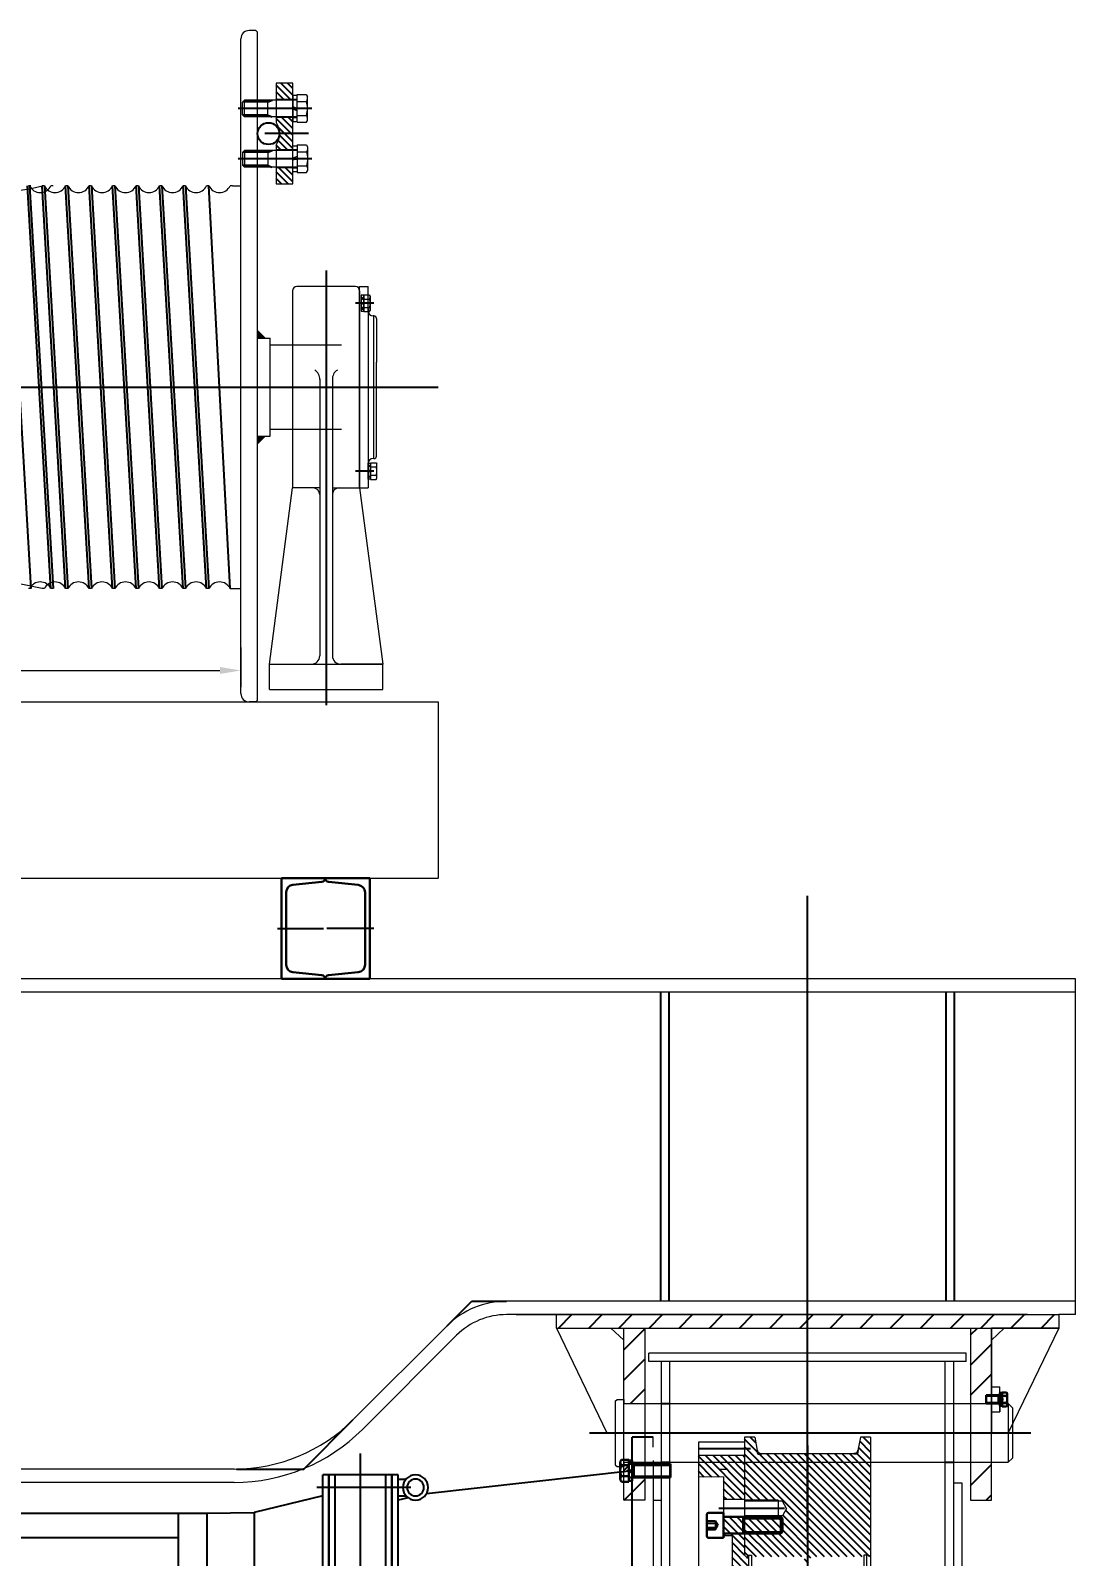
# Model space of a CAD drawing. Extents: x 1767995 to 4174245, y 542814 to 862564.
# Drawn here: x 2602510 to 2603755, y 840917 to 842735 of the extents above; entities that cross this region are included whole.
import ezdxf

# ---------------------------------------------------------------- set-up
doc = ezdxf.new("R2010")
doc.units = 0
doc.header["$LTSCALE"] = 3500.000000000002
for name, pattern in [('CENTER', [2, 1.25, -0.25, 0.25, -0.25]), ('CENTER2', [1.125, 0.75, -0.125, 0.125, -0.125]), ('DASHED', [0.75, 0.5, -0.25])]:
    doc.linetypes.add(name, pattern=pattern)
doc.layers.get('Defpoints').update_dxf_attribs({"color": 8})
for name, color, linetype in [('1', 7, 'Continuous'), ('2', 2, 'CENTER2'), ('2细线层', 4, 'Continuous'), ('3', 3, 'CENTER'), ('3中心线层', 1, 'CENTER'), ('4虚线层', 6, 'DASHED'), ('5剖面线层', 2, 'Continuous'), ('MAIN', 7, 'Continuous'), ('MARK', 1, 'Continuous')]:
    doc.layers.add(name, color=color, linetype=linetype)
doc.layers.add('1轮廓实线层', color=7, linetype='Continuous', lineweight=30)
doc.layers.add('5文本', color=7, linetype='Continuous', lineweight=15)
doc.styles.get("Standard").update_dxf_attribs({"font": '仿宋_GB2312.TTF', "width": 0.7})
doc.dimstyles.get("Standard").update_dxf_attribs({"dimtxt": 0.18, "dimasz": 0.18, "dimexe": 0.18, "dimexo": 0.0625, "dimgap": 0.09, "dimtad": 0, "dimtih": 1, "dimtoh": 1, "dimdec": 4, "dimzin": 0, "dimdsep": 46, "dimtxsty": 'Standard', "dimcen": 0.09, "dimadec": 0, "dimazin": 0, "dimtfac": 1, "dimtdec": 4, "dimtofl": 0, "dimtmove": 0, "dimatfit": 3, "dimfxl": 1, "dimtolj": 1, "dimtzin": 0, "dimarcsym": 0})

# ---------------------------------------------------------------- blocks, each defined once
blk = doc.blocks.new('fdfdfdfghghjghjhj')
blk.add_line((-6629.466334691756, 183.1692897133226), (-6630.758001358422, 183.1692897133226))
at = {"layer": '1轮廓实线层'}
for p, q in [((-6629.466334691756, 183.1692897133226), (-6632.049668025089, 183.1692897133226)), ((-6632.049668025089, 183.1692897133226), (-6632.049668025089, 174.8575934020747)), ((-6629.466334691756, 167.1567897133232), (-6629.466334691756, 183.8484563799897)), ((-6629.466334691756, 183.8484563799897), (-6624.153834691756, 183.8484563799897)), ((-6629.466334691756, 175.5026230466568), (-6629.466334691756, 183.1692897133226)), ((-6629.466334691756, 180.5026230466568), (-6648.299668025089, 180.5026230466568)), ((-6648.299668025089, 170.5026230466568), (-6648.299668025089, 180.5026230466568)), ((-6629.466334691756, 170.5026230466568), (-6648.299668025089, 170.5026230466568)), ((-6633.883001358423, 170.5026230466568), (-6633.883001358423, 180.5026230466568)), ((-6629.466334691756, 175.5026230466568), (-6632.049668025089, 176.1948251271033)), ((-6632.049668025089, 167.8359563799896), (-6632.049668025089, 174.8575934020747)), ((-6632.049668025089, 174.8575934020747), (-6629.466334691756, 174.1653913216266)), ((-6629.466334691756, 167.8359563799896), (-6632.049668025089, 167.8359563799896)), ((-6629.466334691756, 179.6755397133232), (-6624.153834691756, 179.6755397133232)), ((-6629.466334691756, 175.5026230466568), (-6629.466334691756, 167.8359563799896)), ((-6629.466334691756, 171.3297063799897), (-6624.153834691756, 171.3297063799897)), ((-6629.466334691756, 167.1567897133232), (-6624.153834691756, 167.1567897133232)), ((-6623.216334691756, 181.7619980466565), (-6623.216334691756, 175.5026230466568)), ((-6623.216334691756, 175.5026230466568), (-6623.216334691756, 169.2432480466564))]:
    blk.add_line(p, q, dxfattribs=at)
for centre, radius, start, end in [((-6626.006849159348, 181.7619980466565), 2.790514467592615, 311.6087529645074, 48.39124703660046), ((-6632.972142562126, 175.5026230466568), 9.755807870370333, 334.6759916243263, 25.3240083767692), ((-6626.006849159348, 169.2432480466564), 2.79051446759258, 311.6087529645074, 48.39124703660046)]:
    blk.add_arc(centre, radius, start, end, dxfattribs=at)
at = {"layer": '2细线层'}
for p, q in [((-6633.883001358423, 179.5026230466562), (-6648.299668025089, 179.5026230466562)), ((-6633.883001358423, 171.5026230466567), (-6648.299668025089, 171.5026230466567))]:
    blk.add_line(p, q, dxfattribs=at)
at = {"layer": '3中心线层'}
blk.add_line((-6627.719102178233, 175.5026230466568), (-6633.796067205277, 175.5026230466568), dxfattribs=at)
at = {"layer": '4虚线层'}
for p, q in [((-6629.466334691756, 180.5859563799889), (-6632.049668025089, 180.5859563799889)), ((-6629.466334691756, 170.4192897133232), (-6632.049668025089, 170.4192897133232))]:
    blk.add_line(p, q, dxfattribs=at)
blk = doc.blocks.new('*U195')
at = {"layer": '1轮廓实线层'}
for p, q in [((0, 60), (53, 60)), ((0, 0), (0, 60)), ((13.60455923647532, 51.98838143306239), (48.94772038176598, 55.52232800891397)), ((5.5, 0), (5.5, 43.03303816614607)), ((0, 0), (0, -60)), ((5.5, 0), (5.5, -43.0330367349361)), ((13.6045592363007, -51.9883814323457), (48.94772038185329, -55.52232800892307)), ((0, -60), (53, -60))]:
    blk.add_line(p, q, dxfattribs=at)
for centre, radius, start, end in [((48.5, 60), 4.5, 275.709999997778, 0), ((14.5, 43.03303745089033), 9, 95.70999999819801, 179.9999999994268), ((14.5, -43.03303745019184), 9, 179.9999999994268, 264.2899999994997), ((48.5, -60), 4.5, 0, 84.28999999991457)]:
    blk.add_arc(centre, radius, start, end, dxfattribs=at)
at = {"layer": '3中心线层'}
blk.add_line((-5, 0), (51.1247338741523, 0), dxfattribs=at)
blk = doc.blocks.new('dfggdsfgdsfg')
at = {"layer": '1轮廓实线层'}
for p, q in [((5375.5, 5141), (5427.5, 5141)), ((5375.5, 5081), (5375.5, 5141)), ((5389.104559236474, 5133.088370977329), (5423.447720381763, 5136.522328008914)), ((5381, 5081), (5381, 5124.133027710413)), ((5375.5, 5081), (5375.5, 5021)), ((5381, 5081), (5381, 5037.866973720778)), ((5375.5, 5021), (5427.5, 5021)), ((5389.104559236298, 5028.911629023369), (5423.447720381851, 5025.477671991077))]:
    blk.add_line(p, q, dxfattribs=at)
for centre, radius, start, end in [((5390, 5124.133026995157), 9, 95.7099999983017, 179.9999999994268), ((5423, 5141), 4.5, 275.7099999977262, 0), ((5390, 5037.866973005523), 9, 179.9999999994268, 264.2899999994478), ((5423, 5021), 4.5, 0, 84.29000000002347)]:
    blk.add_arc(centre, radius, start, end, dxfattribs=at)
at = {"layer": '3中心线层'}
blk.add_line((5370.5, 5081), (5425.624733874152, 5081), dxfattribs=at)
blk = doc.blocks.new('*U166')
at = {"layer": '1轮廓实线层'}
for p, q in [((-10, 9.81374999999997), (-10, 0)), ((-10, 0), (-10, -9.813750000000027)), ((0, 13.08499999999998), (-8.5, 13.08499999999998)), ((0, 6.542499999999961), (-8.5, 6.542499999999961)), ((0, -13.08500000000004), (0, 13.08499999999998)), ((0, 8), (50, 8)), ((6, -8), (6, 8)), ((50, -8), (50, 8)), ((0, -6.542500000000018), (-8.5, -6.542500000000018)), ((0, -13.08500000000004), (-8.5, -13.08500000000004)), ((0, -8), (50, -8))]:
    blk.add_line(p, q, dxfattribs=at)
for centre, radius, start, end in [((-5.68297447916666, 9.81374999999997), 4.317025520833345, 130.7332713026375, 229.2667286962377), ((5.01810208333336, 0), 15.01810208333335, 154.17391556168, 205.8260844371983), ((-5.68297447916666, -9.813750000000027), 4.31702552083334, 130.7332713026375, 229.2667286962377)]:
    blk.add_arc(centre, radius, start, end, dxfattribs=at)
at = {"layer": '2细线层'}
for p, q in [((6, 6.399999999999977), (50, 6.399999999999977)), ((6, -6.400000000000034), (50, -6.400000000000034))]:
    blk.add_line(p, q, dxfattribs=at)
blk = doc.blocks.new('*U167')
blk.add_line((13.22372446817519, 4.100000000000023), (13.22372446817519, 2.050000000000011))
at = {"layer": '1轮廓实线层'}
for p, q in [((-11.1762755318249, 4.100000000000023), (-11.1762755318249, 0)), ((1.023724468175146, 4.100000000000023), (-11.1762755318249, 4.100000000000023)), ((-11.1762755318249, 0), (0, 0)), ((0, 0), (-1.098591688967645, 4.100000000000023)), ((13.22372446817519, 0), (0, 0)), ((1.023724468175146, 4.100000000000023), (2.122316157142677, 0)), ((1.023724468175146, 4.100000000000023), (13.22372446817519, 4.100000000000023)), ((13.22372446817519, 4.100000000000023), (13.22372446817519, 0))]:
    blk.add_line(p, q, dxfattribs=at)
at = {"layer": '3中心线层'}
blk.add_line((1.023724468175146, 6.196679016226199), (1.023724468175146, -2.0956790162262), dxfattribs=at)
at = {"layer": '4虚线层'}
for p, q in [((-7.076275531824876, 4.100000000000023), (-7.076275531824876, 0)), ((9.123724468175169, 4.100000000000023), (9.123724468175169, 0))]:
    blk.add_line(p, q, dxfattribs=at)
blk = doc.blocks.new('asdfsadfsdafsd')
at = {"xscale": -1}
blk.add_blockref('*U166', (628.5655513666267, -377.1402793972115), dxfattribs=at)
at = {"rotation": 90}
blk.add_blockref('*U167', (628.5655513666267, -378.1640038653867), dxfattribs=at)
blk = doc.blocks.new('dsgds')
at = {"layer": '1轮廓实线层'}
for p, q in [((-346.8470839021018, 981.7745884233219), (-344.8470339020234, 983.7745884233219)), ((-344.8470339020234, 983.7745884233219), (-276.8470839021018, 983.7745884233219)), ((-344.8470339020234, 963.7745884233219), (-344.8470339020234, 983.7745884233219)), ((-300.1803939021018, 983.7745884233219), (-300.1803939021018, 963.7745884233219)), ((-276.8470839021018, 958.7745884233219), (-276.8470839021018, 988.7745884233219)), ((-258.8470839021018, 988.7745884233219), (-276.8470839021018, 988.7745884233219)), ((-256.8470839021018, 986.7745884233219), (-256.8470839021018, 973.7745884233219)), ((-346.8470839021018, 981.7745884233219), (-346.8470839021018, 965.7745884233219)), ((-344.8470339020234, 963.7745884233219), (-346.8470839021018, 965.7745884233219)), ((-344.8470339020234, 963.7745884233219), (-276.8470839021018, 963.7745884233219)), ((-256.8470839021018, 968.5545884233219), (-256.8470839021018, 973.7745884233219)), ((-256.8470839021018, 968.5545884233219), (-256.8470839021018, 960.7745884233219)), ((-276.8470839021018, 958.7745884233219), (-258.8470839021018, 958.7745884233219))]:
    blk.add_line(p, q, dxfattribs=at)
for centre, start, end in [((-258.8470839021018, 986.7745884233219), 359.9999999994398, 89.99999999915973), ((-258.8470839021018, 960.7745884233219), 269.9999999997199, 359.9999999994398)]:
    blk.add_arc(centre, 2, start, end, dxfattribs=at)
at = {"layer": '2细线层'}
for p, q in [((-300.1803939021018, 981.7745884233219), (-346.8470839021018, 981.7745884233219)), ((-300.1803939021018, 965.7745884233219), (-346.8470839021018, 965.7745884233219))]:
    blk.add_line(p, q, dxfattribs=at)
at = {"layer": '4虚线层'}
for p, q in [((-266.8470839021018, 978.9945884233219), (-269.8606915218128, 973.7745884233219)), ((-266.8470839021018, 968.5545884233219), (-269.8606915218128, 973.7745884233219)), ((-256.8470839021018, 978.9945884233219), (-266.8470839021018, 978.9945884233219)), ((-256.8470839021018, 976.3845884233219), (-266.8470839021018, 976.3845884233219)), ((-256.8470839021018, 971.1645884233219), (-266.8470839021018, 971.1645884233219)), ((-256.8470839021018, 968.5545884233219), (-266.8470839021018, 968.5545884233219))]:
    blk.add_line(p, q, dxfattribs=at)
for centre, radius, start, end in [((-258.6390592310863, 973.7745884233219), 8.613, 162.3602986046337, 197.6397013942332), ((-264.5867575982244, 977.6895884233219), 2.61, 149.9999999988732, 210.0000000000005), ((-264.5867575982244, 969.859588423322), 2.61, 149.9999999988732, 210.0000000000005)]:
    blk.add_arc(centre, radius, start, end, dxfattribs=at)
blk = doc.blocks.new('vcx')
at = {"layer": '5剖面线层'}
h = blk.add_hatch(dxfattribs=at)
h.set_pattern_fill('ANSI31', color=256, scale=2, style=0)
h.set_pattern_definition([(45, (11629.64157983776, 5491.507688496345), (-4.490128060534576, 4.490128060534577), [])])
h.paths.add_polyline_path([(12359.3000060968, 6036.644381925194), (12361.3000060968, 6034.644381925194), (12364.1000060968, 6034.644381925194), (12364.1000060968, 6036.644381925194), (12367.3000060968, 6036.644381925194), (12367.3000060968, 6034.644381925194), (12430.5000060968, 6034.644381925194), (12430.5000060968, 6026.644381925194), (12434.3000060968, 6026.644381925194), (12434.3000060968, 6157.144381925194), (12379.3000060968, 6157.144381925194), (12375.17596769216, 6157.144381925194), (12374.40358550171, 6161.129881633817), (12371.3000060968, 6177.144381925194), (12359.3000060968, 6177.144381925194)])
h.paths.add_polyline_path([(12434.3000060968, 6026.644381925194), (12438.1000060968, 6026.644381925194), (12438.1000060968, 6034.644381925194), (12501.3000060968, 6034.644381925194), (12501.3000060968, 6036.644381925194), (12504.5000060968, 6036.644381925194), (12504.5000060968, 6034.644381925194), (12507.3000060968, 6034.644381925194), (12509.3000060968, 6036.644381925194), (12509.3000060968, 6082.144381925194), (12469.30156583541, 6082.144381925194), (12469.30156583541, 6083.344381925194), (12464.3000060968, 6083.344381925194), (12459.3000060968, 6092.144381925195), (12464.3000060968, 6100.944381925195), (12469.30156583541, 6100.944381925194), (12469.30156583541, 6102.144381925195), (12509.3000060968, 6102.144381925195), (12509.3000060968, 6177.144381925194), (12497.3000060968, 6177.144381925194), (12494.20867654903, 6161.193091017336), (12493.42404450143, 6157.144381925194), (12489.3000060968, 6157.144381925194), (12434.3000060968, 6157.144381925194)])
h.paths.add_polyline_path([(12434.3000060968, 5827.644381925194), (12430.5000060968, 5827.644381925194), (12430.5000060968, 5819.644381925194), (12367.3000060968, 5819.644381925194), (12367.3000060968, 5817.644381925194), (12364.1000060968, 5817.644381925194), (12364.1000060968, 5819.644381925194), (12361.3000060968, 5819.644381925194), (12359.3000060968, 5817.644381925194), (12359.3000060968, 5677.144381925194), (12368.82558305401, 5677.144381925194, 0.3591950499568784), (12371.77078532536, 5679.573607380479), (12374.39133564456, 5693.095672833052, -0.3591950499568746), (12379.3000060968, 5697.144381925194), (12434.3000060968, 5697.144381925194)])
h.paths.add_polyline_path([(12489.3000060968, 5697.144381925194, -0.3591950499568852), (12494.20867654903, 5693.095672833052), (12496.82922686824, 5679.57360738048, 0.3591950499568838), (12499.77442913958, 5677.144381925194), (12509.3000060968, 5677.144381925194), (12509.3000060968, 5749.644381925194), (12461.40556309118, 5749.644381925194), (12454.26009719597, 5762.144381925194), (12434.3000060968, 5762.144381925194), (12434.3000060968, 5697.144381925194)])
h.paths.add_polyline_path([(12438.1000060968, 5819.644381925194), (12438.1000060968, 5827.644381925194), (12434.3000060968, 5827.644381925194), (12434.3000060968, 5762.144381925194), (12454.26009719597, 5762.144381925194), (12461.40556309118, 5774.644381925194), (12509.3000060968, 5774.644381925194), (12509.3000060968, 5817.644381925194), (12507.3000060968, 5819.644381925194), (12504.5000060968, 5819.644381925194), (12504.5000060968, 5817.644381925194), (12501.3000060968, 5817.644381925194), (12501.3000060968, 5819.644381925194)])
h = blk.add_hatch(dxfattribs=at)
h.set_pattern_fill('ANSI31', color=256, scale=2, style=0)
h.set_pattern_definition([(45, (12236.38203105093, 5502.310316102485), (-4.490128060534576, 4.490128060534577), [])])
h.paths.add_polyline_path([(12564.30000609941, 6155.151760005014), (12509.30000609941, 6155.151760005014), (12509.30000609941, 6102.643370689684), (12534.30000609941, 6102.637015021559), (12534.30000609941, 6129.637015894081), (12564.30000609941, 6129.62938909233)])
h.paths.add_polyline_path([(12534.30000609941, 6081.637014342931), (12509.30000609941, 6081.643370011057), (12509.30000609941, 6034.643368492222), (12505.30000609941, 6034.644385399122), (12505.30000609941, 5998.144384219603), (12524.30000609941, 5998.139553911828), (12524.30000609941, 6059.640318579412), (12534.30000609941, 6059.637776312163)])
h.paths.add_polyline_path([(12534.30000609941, 5749.637003678778), (12509.30000609941, 5749.643359346904), (12509.30000609941, 5699.151760005014), (12564.30000609941, 5699.151760005014), (12564.30000609941, 5724.629376004506), (12534.30000609941, 5724.637002806257)])
h.paths.add_polyline_path([(12509.30000609941, 5774.643360025531), (12534.30000609941, 5774.637004357406), (12534.30000609941, 5794.665743697865), (12524.30000609941, 5794.663201430614), (12524.30000609941, 5856.13954932301), (12505.30000609941, 5856.144379630786), (12505.30000609941, 5819.644378451266), (12509.30000609941, 5819.643361544366)])
for p, q in [((12245.3000060968, 6267.144381925194), (12245.3000060968, 6277.144381925194)), ((12245.3000060968, 6277.144381925194), (12623.3000060968, 6277.144381925194)), ((12623.3000060968, 6267.144381925194), (12623.3000060968, 6277.144381925194)), ((12245.3000060968, 6267.144381925194), (12623.3000060968, 6267.144381925194)), ((12260.3000060968, 5997.14260214455), (12260.3000060968, 6267.144381925194)), ((12270.3000060968, 5997.14260214455), (12270.3000060968, 6267.144381925194)), ((12598.30000609679, 5997.145831121583), (12598.3000060968, 6267.144381925193)), ((12608.30000609679, 5997.145831121583), (12608.3000060968, 6267.144381925193)), ((12359.3000060968, 6177.144381925194), (12359.3000060968, 5997.135706135161)), ((12359.3000060968, 6177.144381925194), (12371.3000060968, 6177.144381925194)), ((12371.3000060968, 6177.144381925194), (12374.39133564456, 6161.193091017336)), ((12497.3000060968, 6177.144381925194), (12494.20867654903, 6161.193091017336)), ((12497.3000060968, 6177.144381925194), (12509.3000060968, 6177.144381925194)), ((12509.3000060968, 6177.144381925194), (12509.3000060968, 6036.644381925194)), ((12509.30000609941, 6171.151760005014), (12564.30000609941, 6171.151760005014)), ((12564.30000609941, 6171.151760005014), (12564.30000609941, 6155.151760005014)), ((12618.30000609679, 6165.144381925194), (12618.30000609679, 6177.144381925207)), ((12643.30000609679, 6177.144381925194), (12643.30000609679, 6137.144381925194)), ((12379.3000060968, 6157.144381925194), (12489.3000060968, 6157.144381925194)), ((12509.30000609941, 6155.151760005014), (12564.30000609941, 6155.151760005014)), ((12564.30000609941, 6155.151760005014), (12564.30000609941, 5987.144381925194)), ((12618.30000609679, 6149.144381925194), (12618.30000609679, 5987.144381925194)), ((12534.30000609941, 6129.637778574255), (12534.30000609941, 6059.637776312163)), ((12534.30000609941, 6129.637015894081), (12564.30000609941, 6129.62938909233)), ((12250.3000060968, 5997.14260214455), (12250.3000060968, 6122.144381925194)), ((12250.3000060968, 6122.144381925194), (12260.3000060968, 6122.144381925194)), ((12459.3000060968, 6092.144381925196), (12464.3000060968, 6100.944381925195)), ((12459.3000060968, 6092.144381925194), (12464.3000060968, 6083.344381925194)), ((12464.3000060968, 6100.944381925195), (12509.3000060968, 6100.944381925195)), ((12469.30156583541, 6102.144381925195), (12509.3000060968, 6102.144381925195)), ((12469.30156583541, 6102.144381925195), (12469.30156583541, 6082.144381925194)), ((12509.30000609941, 6102.643370689684), (12534.30000609941, 6102.637015021559)), ((12618.3000060968, 6102.144381925193), (12608.3000060968, 6102.144381925193)), ((12464.3000060968, 6083.344381925194), (12509.3000060968, 6083.344381925194)), ((12469.30156583541, 6082.144381925194), (12509.3000060968, 6082.144381925194)), ((12509.30000609941, 6081.643370011057), (12534.30000609941, 6081.637014342931)), ((12524.30000609941, 6059.640318579412), (12534.30000609941, 6059.637776312163)), ((12524.30000609941, 6059.640318579412), (12524.30000609941, 5987.144381925194)), ((12361.3000060968, 6034.644381925194), (12359.3000060968, 6036.644381925194)), ((12364.1000060968, 6036.644381925194), (12367.3000060968, 6036.644381925194)), ((12364.1000060968, 6036.644381925194), (12364.1000060968, 5997.135706135161)), ((12367.3000060968, 6036.644381925194), (12367.3000060968, 5996.83570613516)), ((12504.5000060968, 6036.644381925194), (12501.3000060968, 6036.644381925194)), ((12501.3000060968, 6036.644381925194), (12501.3000060968, 5997.145831121583)), ((12504.5000060968, 6036.644381925194), (12504.5000060968, 5997.145831121583)), ((12507.3000060968, 6034.644381925194), (12509.3000060968, 6036.644381925194))]:
    blk.add_line(p, q)
for centre, radius, start, end in [((12379.3000060968, 6162.144381925194), 5, 190.9678517592402, 270), ((12489.3000060968, 6162.144381925194), 4.999999999999998, 270, 349.0321482407597)]:
    blk.add_arc(centre, radius, start, end)
at = {"layer": '1轮廓实线层'}
for p, q in [((12929.32190616085, 5822.144381925194), (12929.32190616085, 6132.144381925194)), ((13004.32190616085, 5822.144381925194), (13004.32190616085, 6132.144381925194))]:
    blk.add_line(p, q, dxfattribs=at)
at = {"layer": '2细线层'}
for p, q in [((12374.40358550171, 6161.129881633817), (12375.17596769216, 6157.144381925194)), ((12375.17596769216, 6157.144381925194), (12379.3000060968, 6157.144381925194)), ((12493.42404450143, 6157.144381925194), (12489.3000060968, 6157.144381925194)), ((12494.19642669188, 6161.129881633817), (12493.42404450143, 6157.144381925194))]:
    blk.add_line(p, q, dxfattribs=at)
at = {"layer": '3中心线层'}
for p, q in [((12434.3000060968, 6167.112851062911), (12434.3000060968, 5690.764973574872)), ((12502.30000609941, 6163.151760005014), (12564.30000609941, 6163.151760005014)), ((12966.82190616085, 5796.511765568076), (12966.82190616085, 6157.776998282312)), ((12906.70660664711, 6117.144381925207), (13018.78692182694, 6117.144381925207)), ((12461.78400132647, 6092.144381925194), (12521.03704624665, 6092.144381925194)), ((12500.46169656869, 6092.145617284857), (12540.13831563012, 6092.135530427933))]:
    blk.add_line(p, q, dxfattribs=at)
at = {"layer": 'MAIN'}
for p, q in [((12618.30000609679, 6177.144381925194), (12643.30000609679, 6177.144381925194)), ((12643.30000609679, 6009.619381925194), (12643.30000609679, 6177.144381925194)), ((12643.30000609679, 6137.144381925194), (12888.25154829449, 6109.716643098065)), ((12921.82190616085, 6132.144381925194), (12936.82190616085, 6132.144381925194)), ((12921.82190616085, 5977.144381925194), (12921.82190616085, 6132.144381925194)), ((12936.82190616085, 6132.144381925194), (12996.82190616085, 6132.144381925194)), ((12936.82190616085, 6132.144381925194), (12936.82190616085, 5977.144381925194)), ((12996.82190616085, 6132.144381925194), (13011.82190616085, 6132.144381925194)), ((12996.82190616085, 5977.144381925194), (12996.82190616085, 6132.144381925194)), ((13011.82190616085, 5977.144381925194), (13011.82190616085, 6132.144381925194)), ((12921.82190616085, 6127.144381925194), (12912.46372212486, 6127.144381925194)), ((12909.86469937261, 6104.841496238325), (12921.82190616085, 6102.144381925194)), ((12921.82190616085, 6107.144381925194), (12912.46372212486, 6107.144381925194)), ((13011.82190616085, 6107.144381925194), (13093.61095899022, 6087.144381925194)), ((13093.61095899022, 6087.144381925194), (13093.61095899022, 5977.144381925194)), ((13149.64915214676, 6086.713171250361), (13093.61095899022, 6087.144381925194)), ((13149.64915214676, 6086.713171250361), (13149.64915214676, 5977.144381925194)), ((13493.30000609679, 6086.713171250361), (13149.64915214676, 6086.713171250361)), ((13183.99153230901, 6086.713171250361), (13183.99153230901, 5977.144381925194)), ((13183.99153230901, 6057.144381925194), (13452.67485962281, 6057.144381925194))]:
    blk.add_line(p, q, dxfattribs=at)
for radius in [15, 9.999999999999998]:
    blk.add_circle((12901.28338223736, 6117.144381925198), radius, dxfattribs=at)
for name, p in [('asdfsadfsdafsd', (12018.83445473017, 6514.284661322406)), ('dsgds', (12811.14709000151, 5098.362426258923))]:
    blk.add_blockref(name, p)
blk = doc.blocks.new('A$C51EE2C57')
at = {"layer": '1', "ltscale": 37.5}
h = blk.add_hatch(dxfattribs=at)
h.set_pattern_fill('ANSI31', color=256, scale=45, style=0)
h.set_pattern_definition([(45, (-2002, -203.5), (-3.97747564417433, 3.97747564417433), [])])
h.paths.add_polyline_path([(-114, 57.25000000000007), (-114, 76.5), (-134, 76.5), (-134, 57.25)])
h.paths.add_polyline_path([(-134, 16.50000000000001), (-118, 16.49999999999999, -0.1474768247823548), (-114, 29.76649916142159), (-114, 35.74999999999998), (-134, 35.75000000000001)])
h.paths.add_polyline_path([(-118, 16.49999999999999), (-134, 16.50000000000001), (-134, -2.75), (-114.0000000000002, -2.75), (-114.0000000000002, 3.233500838578721, -0.1474768247823505)])
h.paths.add_polyline_path([(-134, -24.25), (-134, -43.5), (-114, -43.5), (-114.0000000000001, -24.25)])
at = {"ltscale": 37.5}
for p, q in [((-134, -43.5), (-134, 76.5)), ((-134, 76.5), (-114, 76.5)), ((-114, 76.5), (-114, 29.76649916142159)), ((-134.0000000000002, 57.25), (-114, 57.25)), ((-133.9999999999998, 35.75), (-114.0000000000002, 35.75)), ((-114.0000000000002, 3.233500838578721), (-114.0000000000002, -43.5)), ((-134.0000000000002, -2.75), (-114, -2.75)), ((-134.0000000000002, -24.25), (-114, -24.25)), ((-114, -43.5), (-134, -43.5))]:
    blk.add_line(p, q, dxfattribs=at)
blk.add_arc((-94, 16.5), 24, 146.4426902380766, 213.5573097619234, dxfattribs=at)
at = {"layer": '3', "ltscale": 37.5}
for p, q in [((-143.5000000000002, 46.50000000000003), (-104, 46.50000000000003)), ((-152.5, 16.50000000000003), (-100.5, 16.50000000000003)), ((-141.4999999999998, -13.5), (-106.4999999999998, -13.5))]:
    blk.add_line(p, q, dxfattribs=at)
blk = doc.blocks.new('*U180', base_point=(-127.25, 580.5))
at = {"color": 7}
for p, q in [((-142.77, 580.5), (-111.73, 580.5)), ((-142.77, 575.5), (-142.77, 580.5)), ((-111.73, 575.5), (-142.77, 575.5)), ((-127.25, 575.5), (-129.069851, 580.5)), ((-124.589556, 575.5), (-126.409407, 580.5)), ((-111.73, 580.5), (-111.73, 575.5))]:
    blk.add_line(p, q, dxfattribs=at)
at = {"layer": '2', "color": 2}
for p, q in [((-137.77, 580.5), (-137.77, 575.5)), ((-116.73, 580.5), (-116.73, 575.5))]:
    blk.add_line(p, q, dxfattribs=at)
at = {"layer": '3', "color": 3}
blk.add_line((-127.25, 581), (-127.25, 575), dxfattribs=at)
blk = doc.blocks.new('*U181', base_point=(-70.65656270201816, 734.2109829870415))
at = {"color": 7}
for p, q in [((-81.88221670201806, 750.6859829870414), (-83.15656270201805, 748.4787514870413)), ((-83.15656270201805, 748.4787514870413), (-83.15656270201805, 719.9432144870414)), ((-70.65656270201805, 750.6859829870414), (-81.88221670201806, 750.6859829870414)), ((-70.65656270201805, 750.6859829870414), (-70.65656270201805, 717.7359834870414)), ((-70.65656270201805, 742.4484829870413), (-81.88221670201806, 742.4484829870413)), ((-70.65656270201805, 744.2109829870413), (-8.15656270201805, 744.2109829870413)), ((-70.65656270201805, 734.2109829870413), (-70.65656270201805, 734.2109829870413)), ((-70.65656270201805, 734.2109829870413), (-70.65656270201805, 734.2109829870413)), ((-70.65656270201805, 734.2109829870413), (-70.65656270201805, 734.2109829870413)), ((-35.65656270201805, 744.2109829870413), (-35.65656270201805, 724.2109829870413)), ((-8.15656270201805, 744.2109829870413), (-8.15656270201805, 724.2109829870413)), ((-8.15656270201805, 744.2109829870413), (-5.65656270201805, 741.7109829870415)), ((-5.656562702018051, 741.7109829870415), (-5.656562702018051, 726.7109829870415)), ((-81.88221670201806, 717.7359834870414), (-83.15656270201805, 719.9432144870414)), ((-70.65656270201805, 725.9734829870414), (-81.88221670201806, 725.9734829870414)), ((-70.65656270201805, 717.7359829870413), (-81.88221670201806, 717.7359829870413)), ((-70.65656270201805, 724.2109829870413), (-8.15656270201805, 724.2109829870413)), ((-5.65656270201805, 726.7109829870415), (-8.15656270201805, 724.2109829870413))]:
    blk.add_line(p, q, dxfattribs=at)
for centre, radius, start, end in [((-75.86338570201805, 746.5672333007614), 7.293177000000008, 154.3842735900872, 214.3842530042389), ((-55.89537140505133, 734.2109829870413), 27.261191, 162.4120459796383, 197.5879540203617), ((-75.86338570201805, 721.8547326733215), 7.293177000000013, 145.6157469957619, 205.6157264099128)]:
    blk.add_arc(centre, radius, start, end, dxfattribs=at)
at = {"layer": '1', "color": 1}
for p, q in [((-35.65656270201805, 742.2109829870413), (-41.15151754092749, 744.2109829870415)), ((-35.65656270201805, 742.2109829870413), (-6.156562702018084, 742.2109829870413)), ((-35.65656270201805, 726.2109829870413), (-41.15151754092749, 724.2109829870413)), ((-35.65656270201805, 726.2109829870413), (-6.156562702018084, 726.2109829870413))]:
    blk.add_line(p, q, dxfattribs=at)
at = {"layer": '3', "color": 3, "ltscale": 2}
blk.add_line((-88.15656270201805, 734.2109829870413), (-0.65656270201805, 734.2109829870413), dxfattribs=at)
blk = doc.blocks.new('*D191')
at = {"layer": 'Defpoints', "color": 0, "ltscale": 65, "transparency": 16777216}
for p in [(12421.49999916835, 6330.999213155286), (13271.49999916835, 6330.999213155286), (13271.49999916835, 6303.499213155286)]:
    blk.add_point(p, dxfattribs=at)
at = {"layer": 'MARK', "color": 1, "lineweight": -2, "ltscale": 65, "transparency": 16777216}
for p, q in [((12421.49999916835, 6330.999213155286), (12421.49999916835, 6283.499213155286)), ((13271.49999916835, 6330.999213155286), (13271.49999916835, 6283.499213155286)), ((12446.49999916835, 6303.499213155286), (13246.49999916835, 6303.499213155286))]:
    blk.add_line(p, q, dxfattribs=at)
at = {"layer": 'MARK', "color": 1, "ltscale": 65, "transparency": 16777216}
for points in [[(12446.49999916835, 6307.665879821953), (12446.49999916835, 6299.332546488619), (12421.49999916835, 6303.499213155286)], [(13246.49999916835, 6307.665879821953), (13246.49999916835, 6299.332546488619), (13271.49999916835, 6303.499213155286)]]:
    blk.add_solid(points, dxfattribs=at)
at = {"layer": 'MARK', "color": 7, "ltscale": 65, "transparency": 16777216, "insert": (12846.49999916835, 6331.369267725546), "char_height": 35, "attachment_point": 5}
blk.add_mtext('\\A1;850', dxfattribs=at)
blk = doc.blocks.new('*U174', base_point=(-127.25, 580.5))
at = {"color": 7}
for p, q in [((-136.8, 580.5), (-117.7, 580.5)), ((-136.8, 577.4), (-136.8, 580.5)), ((-117.7, 577.4), (-136.8, 577.4)), ((-127.25, 577.4), (-128.378308, 580.5)), ((-125.600524, 577.4), (-126.728832, 580.5)), ((-117.7, 580.5), (-117.7, 577.4))]:
    blk.add_line(p, q, dxfattribs=at)
at = {"layer": '2', "color": 2}
for p, q in [((-133.7, 580.5), (-133.7, 577.4)), ((-120.8, 580.5), (-120.8, 577.4))]:
    blk.add_line(p, q, dxfattribs=at)
at = {"layer": '3', "color": 3}
blk.add_line((-127.25, 581), (-127.25, 576.9), dxfattribs=at)
blk = doc.blocks.new('A$C1C234890')
for p, q in [((-215.5000016455024, 475.9999987038675), (-285.5000016455024, 475.9999987038675)), ((-290.5000016455024, 470.9999987038675), (-290.5000016455024, 355.9999987038677)), ((-210.5000016455024, 470.9999987038675), (-210.5, 235.9999885316713)), ((-257.9875256377514, 365.5681815304399), (-258.0017330575075, 35.81392011209664)), ((-243.0000016455024, 366.136363348618), (-243.0000016455024, 35.99999870386773)), ((-290.5000016455024, 355.9999987038677), (-290.5000016455024, 235.9999987038677)), ((-210.5000016455024, 266.0040551828745), (-210.5000016455024, 235.9999987038677)), ((-318.0000016455024, 25.99999870386773), (-290.5000016455024, 235.9999987038677)), ((-257.993108066171, 235.9999987038682), (-290.5000016455024, 235.9999987038682)), ((-243.0000016455024, 235.9999987038675), (-210.5000016455024, 235.9999987038675)), ((-210.5000016455024, 235.9999987038677), (-183.0000016455024, 25.99999870386773)), ((-318.0000016455024, 25.99999870386773), (-183.0000016455024, 25.99999870386773)), ((-318.0000016455024, -4.000001296132268), (-318.0000016455024, 25.99999870386773)), ((-183.0000016455024, 25.99999870386773), (-233.0000016455024, 25.99999870386773)), ((-183.0000016455024, -4.000001296132268), (-183.0000016455024, 25.99999870386773)), ((-318.0000016455024, -4.000001296132268), (-183.0000016455024, -4.000001296132268))]:
    blk.add_line(p, q)
for centre, radius, start, end in [((-285.5000016455024, 470.9999987038675), 5, 90, 180), ((-215.5000016455024, 470.9999987038675), 5, 0, 90), ((-270.9318198273205, 365.5681815304399), 12.94429418956906, 357.4842287548558, 57.62139439858165), ((-230.0681834636842, 365.5681815304399), 12.94429418956906, 122.3786056014184, 182.5157712451442), ((-266.0000016455024, 227.9999987038677), 8, 0, 90), ((-235.0000016455024, 227.9999987038677), 8, 90, 180), ((-268.0000016455024, 35.99999870386773), 10, 270, 0), ((-233.0000016455024, 35.99999870386773), 10, 180, 270)]:
    blk.add_arc(centre, radius, start, end)
at = {"layer": '3'}
blk.add_line((-250.5000016455024, 494.9999987038675), (-250.5000016455024, -23.00000129613227), dxfattribs=at)
blk = doc.blocks.new('A$C38A53F14')
for p, q in [((-136, 106.4999987038675), (-125.9999999999977, 106.4999987038675)), ((-136.0000016455024, -133.5000012961323), (-136, 106.4999987038675)), ((-125.9999999999977, 77.4999987038675), (-125.9999999999977, 106.4999987038675)), ((-125.9999999999977, 80.04999870386769), (-125.9999999999977, -107.050001296132)), ((-119, 71.4999987038675), (-119.9999999999977, 71.4999987038675)), ((-119, -98.50000129613227), (-119, 71.4999987038675)), ((-116, 68.4999987038675), (-116, 16.49999870386796)), ((-116, -95.50000129613227), (-116, 16.49999870386796)), ((-125.9999999999977, -104.5000012961323), (-125.9999999999977, -133.5000012961323)), ((-119, -98.50000129613227), (-119.9999999999977, -98.50000129613227)), ((-136, -133.5000012961323), (-125.9999999999977, -133.5000012961323))]:
    blk.add_line(p, q)
for centre, radius, start, end in [((-119.9999999999977, 77.4999987038675), 6, 180, 270), ((-119, 68.4999987038675), 3, 0, 90), ((-119.9999999999977, -104.5000012961323), 6, 90, 180), ((-119, -95.50000129613227), 3, 270, 0)]:
    blk.add_arc(centre, radius, start, end)
at = {"layer": '3'}
for p, q in [((-119, 86.4999987038675), (-141, 86.4999987038675)), ((-119, -113.5000012961323), (-141, -113.5000012961323))]:
    blk.add_line(p, q, dxfattribs=at)
blk = doc.blocks.new('sf')
at = {"layer": '1', "ltscale": 37.5}
for points in [[(13301.44935180541, 6699.500001189546), (13291.44935180541, 6699.500001189546), (13291.44935180541, 6709.500001189546)], [(13301.44935180541, 6582.500001189546), (13291.44935180541, 6582.500001189546), (13291.44935180541, 6572.500001189546)]]:
    blk.add_hatch(color=256, dxfattribs=at).paths.add_polyline_path(points)
for p, q in [((13271.49999916835, 6888.000001189546), (13271.49999916835, 7056.000001189546)), ((13289.49999916835, 7066.000001189546), (13281.49999916835, 7066.000001189546)), ((13291.49999916835, 7064.000001189546), (13289.49999916835, 7066.000001189546)), ((13291.49999916835, 6699.500001189546), (13291.49999916835, 7064.000001189546)), ((13021.49999916835, 6881.000001189546), (13018.79822044969, 6881.000001189546)), ((13037.49999916835, 6881.000001189546), (13034.79822044969, 6881.000001189546)), ((13047.99999916835, 6881.000001189546), (13045.29822044969, 6881.000001189546)), ((13065.49999916835, 6881.000001189546), (13062.79822044969, 6881.000001189546)), ((13093.49999916835, 6881.000001189546), (13090.79822044969, 6881.000001189546)), ((13121.49999916835, 6881.000001189546), (13118.79822044969, 6881.000001189546)), ((13149.49999916835, 6881.000001189546), (13146.79822044969, 6881.000001189546)), ((13177.49999916835, 6881.000001189546), (13174.79822044969, 6881.000001189546)), ((13205.49999916835, 6881.000001189546), (13202.79822044969, 6881.000001189546)), ((13233.49999916835, 6881.000001189546), (13230.79822044969, 6881.000001189546)), ((13261.49999916835, 6881.000001189546), (13258.79822044969, 6881.000001189546)), ((13261.49999916835, 6881.000001189546), (13271.49999916835, 6881.000001189546)), ((13271.49999916835, 6641.000001189546), (13271.49999916835, 6888.000001189546)), ((13291.49999916835, 6699.500001189546), (13306.49999916835, 6699.500001189546)), ((13291.49999916835, 6268.000001189546), (13291.49999916835, 6699.500001189546)), ((13306.49999916835, 6641.000001189546), (13306.49999916835, 6699.500001189546)), ((13391.49999916835, 6691.000001189546), (13306.49999916835, 6691.000001189546)), ((13271.49999916835, 6276.000001189546), (13271.49999916835, 6641.000001189546)), ((13306.49999916835, 6582.500001189546), (13306.49999916835, 6641.000001189546)), ((13291.49999916835, 6582.500001189546), (13306.49999916835, 6582.500001189546)), ((13306.49999916835, 6591.000001189546), (13391.49999916835, 6591.000001189546)), ((13021.49999916835, 6401.000001189546), (13018.79822044969, 6401.000001189546)), ((13037.49999916835, 6401.000001189546), (13034.79822044969, 6401.000001189546)), ((13047.99999916835, 6401.000001189546), (13045.29822044969, 6401.000001189546)), ((13065.49999916835, 6401.000001189546), (13062.79822044969, 6401.000001189546)), ((13093.49999916835, 6401.000001189546), (13090.79822044969, 6401.000001189546)), ((13121.49999916835, 6401.000001189546), (13118.79822044969, 6401.000001189546)), ((13149.49999916835, 6401.000001189546), (13146.79822044969, 6401.000001189546)), ((13177.49999916835, 6401.000001189546), (13174.79822044969, 6401.000001189546)), ((13177.49999916835, 6401.000001189546), (13174.79822044969, 6401.000001189546)), ((13205.49999916835, 6401.000001189546), (13202.79822044969, 6401.000001189546)), ((13205.49999916835, 6401.000001189546), (13202.79822044969, 6401.000001189546)), ((13233.49999916835, 6401.000001189546), (13230.79822044969, 6401.000001189546)), ((13233.49999916835, 6401.000001189546), (13230.79822044969, 6401.000001189546)), ((13258.79822044969, 6401.000001189546), (13271.49999916835, 6401.000001189546)), ((11938.99999916835, 6266.000001189546), (13506.49999916835, 6266.000001189546)), ((13289.49999916835, 6266.000001189546), (13281.49999916835, 6266.000001189546)), ((13289.49999916835, 6266.000001189546), (13291.49999916835, 6268.000001189546)), ((13506.49999916835, 6266.000001189546), (13506.49999916835, 6056.000001189546)), ((11938.99999916835, 6056.000001189546), (13506.49999916835, 6056.000001189546))]:
    blk.add_line(p, q)
at = {"color": 7}
for p, q in [((13418.09999941052, 6750.925000485848), (13424.83229841051, 6750.925000485848)), ((13418.09999941052, 6750.925000485848), (13418.09999941052, 6731.075000485842)), ((13418.09999941052, 6745.962500485854), (13424.83229841051, 6745.962500485854)), ((13424.83229841051, 6750.925000485848), (13425.59999941052, 6749.595302485846)), ((13425.59999941052, 6749.595302485846), (13425.59999941052, 6732.404698485843)), ((13418.09999941052, 6741.000000485845), (13418.09999941052, 6741.000000485845)), ((13418.09999941052, 6741.000000485845), (13418.09999941052, 6741.000000485845)), ((13418.09999941052, 6741.000000485845), (13418.09999941052, 6741.000000485845)), ((13418.09999941052, 6736.037500485851), (13424.83229841051, 6736.037500485851)), ((13418.09999941052, 6731.075000485842), (13424.83229841051, 6731.075000485842)), ((13424.83229841051, 6731.075000485842), (13425.59999941052, 6732.404698485843)), ((13426.09999941052, 6531.075000485842), (13426.09999941052, 6550.925000485848)), ((13426.09999941052, 6550.925000485848), (13432.83229841051, 6550.925000485848)), ((13426.09999941052, 6545.962500485854), (13432.83229841051, 6545.962500485854)), ((13432.83229841051, 6550.925000485848), (13433.59999941052, 6549.595302485846)), ((13433.59999941052, 6532.404698485843), (13433.59999941052, 6549.595302485846)), ((13426.09999941052, 6541.000000485845), (13426.09999941052, 6541.000000485845)), ((13426.09999941052, 6541.000000485845), (13426.09999941052, 6541.000000485845)), ((13426.09999941052, 6541.000000485845), (13426.09999941052, 6541.000000485845)), ((13426.09999941052, 6536.037500485851), (13432.83229841051, 6536.037500485851)), ((13426.09999941052, 6531.075000485842), (13432.83229841051, 6531.075000485842)), ((13432.83229841051, 6531.075000485842), (13433.59999941052, 6532.404698485843))]:
    blk.add_line(p, q, dxfattribs=at)
for centre, radius, start, end in [((13281.49999916835, 7056.000001189546), 10, 90, 180), ((12972.14910980902, 7122.306942693802), 249.3069415042607, 255.4459564663099, 284.5540435336901), ((13032.64910980902, 6887.000001189546), 14, 205.3769335247364, 334.6230664752636), ((13050.14910980902, 6887.000001189546), 14, 205.3769335247364, 334.6230664752636), ((13078.14910980902, 6887.000001189546), 14, 205.3769335247364, 334.6230664752636), ((13106.14910980902, 6887.000001189546), 14, 205.3769335247364, 334.6230664752636), ((13134.14910980902, 6887.000001189546), 14, 205.3769335247364, 334.6230664752636), ((13162.14910980902, 6887.000001189546), 14, 205.3769335247364, 334.6230664752636), ((13190.14910980902, 6887.000001189546), 14, 205.3769335247364, 334.6230664752636), ((13218.14910980902, 6887.000001189546), 14, 205.3769335247364, 334.6230664752636), ((13246.14910980902, 6887.000001189546), 14, 205.3769335247364, 334.6230664752636), ((12972.14910980902, 6159.693059685276), 249.3069415042607, 75.44595646630992, 104.5540435336901), ((13032.64910980902, 6395.000001189546), 14, 25.37693352473639, 154.6230664752636), ((13050.14910980902, 6395.000001189546), 14, 25.37693352473639, 154.6230664752636), ((13078.14910980902, 6395.000001189546), 14, 25.37693352473639, 154.6230664752636), ((13106.14910980902, 6395.000001189546), 14, 25.37693352473639, 154.6230664752636), ((13134.14910980902, 6395.000001189546), 14, 25.37693352473639, 154.6230664752636), ((13162.14910980902, 6395.000001189546), 14, 25.37693352473639, 154.6230664752636), ((13190.14910980902, 6395.000001189546), 14, 25.37693352473639, 154.6230664752636), ((13190.14910980902, 6395.000001189546), 14, 25.37693352473639, 154.6230664752636), ((13218.14910980902, 6395.000001189546), 14, 25.37693352473639, 154.6230664752636), ((13218.14910980902, 6395.000001189546), 14, 25.37693352473639, 154.6230664752636), ((13246.14910980902, 6395.000001189546), 14, 25.37693352473639, 154.6230664752636), ((13246.14910980902, 6395.000001189546), 14, 25.37693352473639, 154.6230664752636), ((13281.49999916835, 6276.000001189546), 10, 180, 270)]:
    blk.add_arc(centre, radius, start, end)
for centre, radius, start, end in [((13421.20638541051, 6748.443749948798), 4.393613999999985, 325.6157633037881, 25.6158227147465), ((13409.17709682455, 6741.000000485845), 16.422903, 342.4120463989676, 17.5879536010324), ((13421.20638541051, 6733.556251022892), 4.393613999999996, 334.3841772852535, 34.38423669621187), ((13429.20638541051, 6548.443749948812), 4.393613999999996, 325.6157633037881, 25.6158227147465), ((13417.17709682455, 6541.000000485845), 16.422903, 342.4120463989676, 17.5879536010324), ((13429.20638541051, 6533.556251022892), 4.393613999999985, 334.3841772852535, 34.38423669621187)]:
    blk.add_arc(centre, radius, start, end, dxfattribs=at)
at = {"layer": '1', "ltscale": 65}
for p, q in [((12993.49999916835, 6881.000001189546), (13021.49999916835, 6401.000001189546)), ((13045.29822044969, 6401.000001189546), (13017.29822044969, 6881.000001189546)), ((13019.99999916835, 6881.000001189546), (13047.99999916835, 6401.000001189546)), ((13062.79822044969, 6401.000001189546), (13034.79822044969, 6881.000001189546)), ((13037.49999916835, 6881.000001189546), (13065.49999916835, 6401.000001189546)), ((13090.79822044969, 6401.000001189546), (13062.79822044969, 6881.000001189546)), ((13065.49999916835, 6881.000001189546), (13093.49999916835, 6401.000001189546)), ((13118.79822044969, 6401.000001189546), (13090.79822044969, 6881.000001189546)), ((13093.49999916835, 6881.000001189546), (13121.49999916835, 6401.000001189546)), ((13146.79822044969, 6401.000001189546), (13118.79822044969, 6881.000001189546)), ((13121.49999916835, 6881.000001189546), (13149.49999916835, 6401.000001189546)), ((13174.79822044969, 6401.000001189546), (13146.79822044969, 6881.000001189546)), ((13149.49999916835, 6881.000001189546), (13177.49999916835, 6401.000001189546)), ((13202.79822044969, 6401.000001189546), (13174.79822044969, 6881.000001189546)), ((13177.49999916835, 6881.000001189546), (13205.49999916835, 6401.000001189546)), ((13230.79822044969, 6401.000001189546), (13202.79822044969, 6881.000001189546)), ((13205.49999916835, 6881.000001189546), (13233.49999916835, 6401.000001189546)), ((13258.79822044969, 6401.000001189546), (13233.49999916835, 6881.000001189546))]:
    blk.add_line(p, q, dxfattribs=at)
at = {"layer": '1', "color": 1}
for p, q in [((13414.8030264105, 6745.800000485848), (13418.09999931386, 6747.000000485845)), ((13414.8030264105, 6736.200000485842), (13418.09999931386, 6735.000000485845))]:
    blk.add_line(p, q, dxfattribs=at)
at = {"layer": '1', "ltscale": 65}
blk.add_circle((13304.49999916835, 6943.146841687718), 13, dxfattribs=at)
at = {"layer": '3', "ltscale": 5}
blk.add_line((12794.0256244527, 6641.000001189546), (13084.25935026442, 6641.000001189546), dxfattribs=at)
at = {"layer": '3中心线层'}
blk.add_line((11938.99999916835, 6641.000001189546), (13506.49999916835, 6641.000001189546), dxfattribs=at)
at = {"ltscale": 37.5, "xscale": -1}
blk.add_blockref('A$C51EE2C57', (13199.49999916835, 6926.646841687718), dxfattribs=at)
for name, p, rotation in [('*U181', (13338.49999916835, 6973.146841687718), 180), ('*U180', (13333.49999916835, 6913.146841687718), 90), ('*U174', (13422.99999941051, 6541.000000485845), 90)]:
    blk.add_blockref(name, p, dxfattribs=dict(rotation=rotation))
at = {"xscale": -1, "rotation": 90}
for name, p in [('*U180', (13333.49999916835, 6973.146841687718)), ('*U174', (13414.99999941051, 6741.000000485845))]:
    blk.add_blockref(name, p, dxfattribs=at)
at = {"xscale": -1}
blk.add_blockref('*U181', (13338.49999916835, 6913.146841687718), dxfattribs=at)
for name, p in [('A$C1C234890', (13623.50000081385, 6285.0000024857)), ('A$C38A53F14', (13548.99999941049, 6654.500001781984))]:
    blk.add_blockref(name, p)
at = {"layer": 'MARK', "ltscale": 65}
dim = blk.add_linear_dim(base=(13271.49999916835, 6303.499213155289), p1=(12421.49999916835, 6330.999213155289), p2=(13271.49999916835, 6330.999213155289), dimstyle='Standard', override={"dimscale": 10, "dimtxt": 3.5, "dimasz": 2.5, "dimexe": 2, "dimexo": 0, "dimgap": 1, "dimtad": 1, "dimtih": 0, "dimtoh": 0, "dimzin": 8, "dimcen": 0, "dimclrd": 1, "dimclre": 1, "dimclrt": 7, "dimaunit": 1, "dimadec": 4, "dimtvp": 0.7001243408055196}, dxfattribs=at)
dim.commit()
dim.dimension.update_dxf_attribs({"geometry": '*D191', "text_midpoint": (12846.49999916835, 6331.369267725549), "insert": (0, 2.728484105318785e-12)})
blk = doc.blocks.new('sdfsd4323423')
at = {"layer": '5剖面线层'}
h = blk.add_hatch(dxfattribs=at)
h.set_pattern_fill('ANSI31', color=256, scale=8, style=0)
h.set_pattern_definition([(45, (4538086.431446379, 221540.811476942), (-17.9605122421383, 17.96051224213831), [])])
h.paths.add_polyline_path([(4541146.127972825, 223723.5729073055), (4540548.127972825, 223723.5729073055), (4540548.127972825, 223707.5729073055), (4540628.127972825, 223707.5729073055), (4541146.127972825, 223707.5729073055)])
h = blk.add_hatch(dxfattribs=at)
h.set_pattern_fill('ANSI31', color=256, scale=8, style=0)
h.set_pattern_definition([(45, (4538046.431446379, 221540.811476942), (-17.9605122421383, 17.96051224213831), [])])
h.paths.add_polyline_path([(4540653.127972825, 223707.5729073055), (4540628.127972825, 223707.5729073055), (4540628.127972825, 223617.5729073055), (4540653.127972825, 223617.5729073055)])
h.paths.add_polyline_path([(4540653.127972825, 223547.5729073055), (4540628.127972825, 223547.5729073055), (4540628.127972825, 223502.5729073055), (4540653.127972825, 223502.5729073055)])
h.paths.add_polyline_path([(4541066.127972825, 223707.5729073055), (4541041.127972825, 223707.5729073055), (4541041.127972825, 223617.5729073055), (4541051.940338681, 223617.5729073055), (4541059.877972825, 223619.0020740105), (4541059.877972825, 223627.5729073055), (4541066.127972825, 223627.5729073055)])
h.paths.add_polyline_path([(4541066.127972825, 223547.5729073055), (4541041.127972825, 223547.5729073055), (4541041.127972825, 223502.5729073055), (4541066.127972825, 223502.5729073055)])
for p, q in [((4541166.127972825, 224123.5729073055), (4537952.127972825, 224123.5729073055)), ((4541166.127972825, 223723.5729073055), (4541166.127972825, 224123.5729073055)), ((4541166.127972825, 224107.5729073055), (4537952.127972825, 224107.5729073055)), ((4541166.127972825, 223739.5729073055), (4540488.549329063, 223739.5729073055)), ((4541109.127972825, 223723.5729073055), (4540488.549329063, 223723.5729073055)), ((4540500.127972825, 223723.5729073055), (4540994.127972825, 223723.5729073055)), ((4540548.127972825, 223707.5729073055), (4540548.127972825, 223723.5729073055)), ((4540548.127972825, 223723.5729073055), (4541146.127972825, 223723.5729073055)), ((4541146.127972825, 223723.5729073055), (4541146.127972825, 223707.5729073055)), ((4541166.127972825, 223723.5729073055), (4541146.127972825, 223723.5729073055)), ((4540305.706616588, 223598.1515510681), (4540417.838650944, 223710.2835854241)), ((4540317.020325087, 223586.8378425692), (4540429.152359443, 223698.9698769251)), ((4540548.127972825, 223707.5729073055), (4540628.127972825, 223707.5729073055)), ((4540548.127972825, 223707.5729073055), (4540608.127972825, 223582.5729073055)), ((4540588.127972825, 223707.5729073055), (4541146.127972825, 223707.5729073055)), ((4540612.872376461, 223707.5729073055), (4540628.127972825, 223692.9234642894)), ((4540628.127972825, 223502.5729073055), (4540628.127972825, 223707.5729073055)), ((4540653.127972825, 223707.5729073055), (4540653.127972825, 223502.5729073055)), ((4541041.127972825, 223707.5729073055), (4541041.127972825, 223502.5729073055)), ((4541066.127972825, 223502.5729073055), (4541066.127972825, 223707.5729073055)), ((4541146.127972825, 223707.5729073055), (4541066.127972825, 223707.5729073055)), ((4541066.127972825, 223707.5729073055), (4541066.127972825, 223582.5729073055)), ((4541081.38356919, 223707.5729073055), (4541066.127972825, 223692.9234642894)), ((4541146.127972825, 223707.5729073055), (4541086.127972825, 223582.5729073055)), ((4541146.127972825, 223707.5729073055), (4541086.127972825, 223582.5729073055)), ((4540618.127972825, 223620.5729073055), (4540620.127972825, 223622.5729073055)), ((4540620.127972825, 223622.5729073055), (4540628.127972825, 223622.5729073055)), ((4540628.127972825, 223622.5729073055), (4540628.127972825, 223617.5729073055)), ((4541066.127972825, 223637.5729073055), (4541076.127972825, 223637.5729073055)), ((4541076.127972825, 223607.5729073055), (4541076.127972825, 223637.5729073055)), ((4540618.127972825, 223620.5729073055), (4540618.127972825, 223544.5729073055)), ((4540628.127972825, 223617.5729073055), (4540653.127972825, 223617.5729073055)), ((4540628.127972825, 223617.5729073055), (4541041.127972825, 223617.5729073055)), ((4541041.127972825, 223617.5729073055), (4541076.127972825, 223617.5729073055)), ((4541066.127972825, 223617.5729073055), (4541066.127972825, 223607.5729073055)), ((4541066.127972825, 223607.5729073055), (4541076.127972825, 223607.5729073055)), ((4541066.127972825, 223607.5729073055), (4541076.127972825, 223607.5729073055)), ((4541076.127972825, 223617.5729073055), (4541086.127972825, 223617.5729073055)), ((4541076.127972825, 223617.5729073055), (4541076.127972825, 223607.5729073055)), ((4541086.127972825, 223617.5729073055), (4541091.127972825, 223612.5729073055)), ((4541086.127972825, 223617.5729073055), (4541086.127972825, 223547.5729073055)), ((4541091.127972825, 223612.5729073055), (4541091.127972825, 223552.5729073055)), ((4540608.127972825, 223582.5729073055), (4540618.127972825, 223582.5729073055)), ((4540618.127972825, 223582.5729073055), (4540628.127972825, 223582.5729073055)), ((4541086.127972825, 223582.5729073055), (4541066.127972825, 223582.5729073055)), ((4541086.127972825, 223547.5729073055), (4541091.127972825, 223552.5729073055)), ((4540164.285260351, 223539.5729073055), (4539723.127972825, 223539.5729073055)), ((4540618.127972825, 223544.5729073055), (4540620.127972825, 223542.5729073055)), ((4540620.127972825, 223542.5729073055), (4540628.127972825, 223542.5729073055)), ((4540628.127972825, 223547.5729073055), (4540653.127972825, 223547.5729073055)), ((4540628.127972825, 223547.5729073055), (4540628.127972825, 223542.5729073055)), ((4540652.127972825, 223547.5729073055), (4541086.127972825, 223547.5729073055)), ((4540653.127972825, 223547.5729073055), (4541041.127972825, 223547.5729073055)), ((4540742.127972825, 223539.5729073055), (4540752.127972825, 223539.5729073055)), ((4540164.285260351, 223523.5729073055), (4539723.127972825, 223523.5729073055)), ((4540653.127972825, 223502.5729073055), (4540628.127972825, 223502.5729073055)), ((4541041.127972825, 223502.5729073055), (4541066.127972825, 223502.5729073055))]:
    blk.add_line(p, q)
for centre, radius, start, end in [((4540488.549329063, 223639.5729073055), 100, 90, 134.9999999999263), ((4540488.549329063, 223639.5729073055), 84, 90, 134.9999999999263), ((4540164.285260351, 223739.5729073055), 200, 270, 314.9999999999263), ((4540164.285260351, 223739.5729073055), 216, 270, 314.9999999999263)]:
    blk.add_arc(centre, radius, start, end)
at = {"layer": '2细线层'}
for p, q in [((4540417.838650944, 223710.2835854241), (4540447.127972825, 223739.5729073055)), ((4540447.127972825, 223739.5729073055), (4540488.549329063, 223739.5729073055)), ((4540247.127972825, 223539.5729073055), (4540305.706616588, 223598.1515510681)), ((4540167.166256703, 223539.5729073055), (4540247.127972825, 223539.5729073055))]:
    blk.add_line(p, q, dxfattribs=at)
at = {"layer": '3中心线层'}
for p, q in [((4540847.127972825, 223464.9339517399), (4540847.127972825, 224222.4339517399)), ((4540587.271187925, 223582.5729073055), (4541113.074088455, 223582.5729073055))]:
    blk.add_line(p, q, dxfattribs=at)
at = {"layer": '4虚线层'}
for p, q in [((4540672.127972825, 223739.5729073055), (4540672.127972825, 224107.5729073055)), ((4540682.127972825, 223739.5729073055), (4540682.127972825, 224107.5729073055)), ((4541012.127972825, 223739.5729073055), (4541012.127972825, 224107.5729073055)), ((4541022.127972825, 223739.5729073055), (4541022.127972825, 224107.5729073055)), ((4540673.127972825, 223617.5834854191), (4540683.127972825, 223617.5834854191)), ((4541061.127972825, 223617.5834854191), (4541071.127972825, 223617.5834854191)), ((4540673.127972825, 223547.5834854191), (4540683.127972825, 223547.5834854191)), ((4541011.127972825, 223547.5834854191), (4541021.127972825, 223547.5834854191))]:
    blk.add_line(p, q, dxfattribs=at)
for name, p in [('sf', (4526900.627973657, 218187.5729061159)), ('dfggdsfgdsfg', (4534845.127972825, 219102.5729073055)), ('fdfdfdfghghjghjhj', (4547708.177640851, 223447.0702842588))]:
    blk.add_blockref(name, p)
at = {"xscale": -1}
for name, p in [('*U195', (4540325.627972825, 224183.5729073055)), ('vcx', (4553281.427978923, 217400.4285253803))]:
    blk.add_blockref(name, p, dxfattribs=at)

msp = doc.modelspace()

# ---------------------------------------------------------------- block references
at = {"layer": '5文本'}
msp.add_blockref('sdfsd4323423', (-1937411.236792801, 617481.5718283168), dxfattribs=at)

doc.saveas('drawing.dxf')
